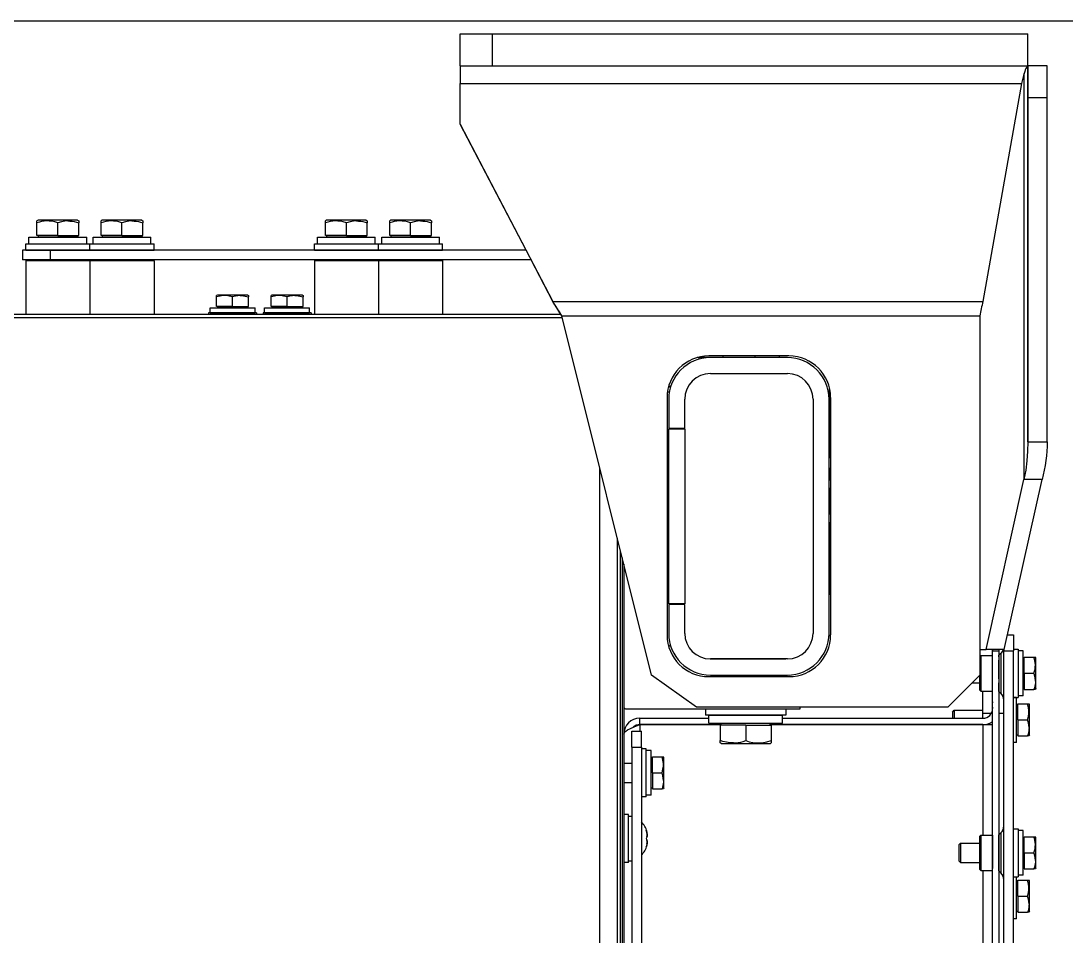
# Model space of a CAD drawing. Extents: x 39751 to 116307, y -36149 to -14965.
# Drawn here: x 58185.5 to 58511.4, y -20685.4 to -20400 of the extents above; entities that cross this region are included whole.
import ezdxf

# ---------------------------------------------------------------- set-up
doc = ezdxf.new("R2010")
doc.units = 0
doc.header["$LTSCALE"] = 1500

# ---------------------------------------------------------------- blocks, each defined once
blk = doc.blocks.new('A$C39DA5095')
at = {"color": 7, "ltscale": 0.25}
for p, q in [((1581, 600.41), (1591, 600.41)), ((1581, 590.41), (1581, 600.41)), ((1591, 590.41), (1591, 600.41)), ((1758, 590.41), (1758, 600.41)), ((1581, 590.41), (1591, 590.41)), ((1758, 580.41), (1758, 590.41)), ((1764, 580.41), (1764, 590.41))]:
    blk.add_line(p, q, dxfattribs=at)
at = {"color": 7}
for p, q in [((1581, 600.41), (1758, 600.41)), ((1591, 600.41), (1758, 600.41)), ((1591, 590.41), (1758, 590.41)), ((1758, 590.32), (1758, 473.13)), ((1756.79, 587.97), (1756.79, 461.39)), ((1581, 584.88), (1755.98, 584.88)), ((1755.98, 584.88), (1743.97, 516.88)), ((1758, 473.13), (1758, 580.41)), ((1764, 473.13), (1764, 580.41)), ((1581, 572.21), (1609.86, 516.88)), ((1601.5, 532.91), (1581, 572.21)), ((1445.5, 534.91), (1465.5, 534.91)), ((1465.5, 534.91), (1485.5, 534.91)), ((1535.5, 534.91), (1555.5, 534.91)), ((1555.5, 534.91), (1575.5, 534.91)), ((1445.5, 532.91), (1465.5, 532.91)), ((1601.5, 532.91), (1453.08, 532.91)), ((1465.5, 532.91), (1485.5, 532.91)), ((1535.5, 532.91), (1555.5, 532.91)), ((1555.5, 532.91), (1575.5, 532.91)), ((1603.06, 529.91), (1453.08, 529.91)), ((1609.86, 516.88), (1743.97, 516.88)), ((151.17, 511.91), (1612.83, 511.91)), ((151.59, 512.91), (1612.41, 512.91)), ((1612.71, 512.41), (1743, 512.41)), ((1640.63, 400.41), (1612.71, 512.41)), ((1743, 512.41), (1743, 400.41)), ((1683.5, 499.91), (1658.5, 499.91)), ((1683, 499.41), (1659, 499.41)), ((1659, 494.41), (1683, 494.41)), ((1696.08, 489.96), (1696.45, 464.86)), ((1696.08, 489.96), (1696.45, 464.86)), ((1645.5, 486.91), (1645.5, 412.91)), ((1691, 486.41), (1691, 413.41)), ((1696, 413.41), (1696, 486.41)), ((1696.5, 486.91), (1696.5, 412.91)), ((1646, 422.66), (1646, 477.16)), ((1651, 477.16), (1651, 422.66)), ((1624.5, 69.41), (1624.5, 465.11)), ((1744.99, 408.41), (1756.79, 461.39)), ((1750.63, 408.41), (1762.43, 461.39)), ((1696.37, 446.03), (1696, 425.41)), ((1696.37, 446.03), (1696, 425.51)), ((1630, 63.91), (1630, 443.06)), ((1631, 62.91), (1631, 439.04)), ((1631.51, 436.99), (1631.51, 64.91)), ((1632, 435.03), (1632, 390.41)), ((1632, 435.03), (1632, 64.91)), ((1747, 386.94), (1747, 408.41)), ((1747, 121.94), (1747, 407.94)), ((1749, 407.94), (1749, 121.94)), ((1750.5, 121.94), (1750.5, 407.94)), ((1753.5, 121.94), (1753.5, 407.94)), ((1658.98, 405.41), (1682.51, 405.41)), ((1683, 405.41), (1659, 405.41)), ((1658.5, 399.91), (1683.5, 399.91)), ((1659, 400.41), (1683, 400.41)), ((1632.5, 389.91), (1687, 389.91)), ((1733, 390.41), (1654.63, 390.41)), ((1682.5, 387.91), (1657.5, 387.91)), ((1637, 386.94), (1658.5, 386.94)), ((1637, 384.94), (1662.4, 384.94)), ((1662.4, 384.94), (1637, 384.94)), ((1677.6, 384.94), (1744, 384.94)), ((1744, 384.94), (1677.6, 384.94)), ((1681.5, 386.94), (1744, 386.94)), ((1744, 384.94), (1744, 350.47)), ((1634.5, 377.91), (1634.5, 157.91)), ((1637.5, 377.91), (1637.5, 157.91)), ((1744, 339.42), (1744, 270.47))]:
    blk.add_line(p, q, dxfattribs=at)
at = {"color": 7, "ltscale": 0.13806}
blk.add_line((1581, 590.41), (1581, 584.88), dxfattribs=at)
at = {"color": 7, "ltscale": 0.002219}
blk.add_line((1758, 590.41), (1758, 590.32), dxfattribs=at)
at = {"color": 7, "ltscale": 0.15}
for p, q in [((1764, 590.41), (1758, 590.41)), ((1764, 580.41), (1758, 580.41)), ((1758, 473.13), (1764, 473.13))]:
    blk.add_line(p, q, dxfattribs=at)
at = {"color": 7, "ltscale": 0.316754}
blk.add_line((1581, 572.21), (1581, 584.88), dxfattribs=at)
at = {"color": 7, "ltscale": 0.009365}
for p, q in [((1449.32, 542.21), (1449, 542.02)), ((1449.32, 542.21), (1449, 542.02)), ((1461.68, 542.21), (1462, 542.02)), ((1461.68, 542.21), (1462, 542.02)), ((1469.32, 542.21), (1469, 542.02)), ((1469.32, 542.21), (1469, 542.02)), ((1481.68, 542.21), (1482, 542.02)), ((1481.68, 542.21), (1482, 542.02)), ((1539.32, 542.21), (1539, 542.02)), ((1539.32, 542.21), (1539, 542.02)), ((1551.68, 542.21), (1552, 542.02)), ((1551.68, 542.21), (1552, 542.02)), ((1559.32, 542.21), (1559, 542.02)), ((1559.32, 542.21), (1559, 542.02)), ((1571.68, 542.21), (1572, 542.02)), ((1571.68, 542.21), (1572, 542.02))]:
    blk.add_line(p, q, dxfattribs=at)
at = {"color": 7, "ltscale": 0.014513}
for p, q in [((1449, 541.44), (1449, 542.02)), ((1462, 542.02), (1462, 541.44)), ((1469, 541.44), (1469, 542.02)), ((1482, 542.02), (1482, 541.44)), ((1539, 541.44), (1539, 542.02)), ((1552, 542.02), (1552, 541.44)), ((1559, 541.44), (1559, 542.02)), ((1572, 542.02), (1572, 541.44))]:
    blk.add_line(p, q, dxfattribs=at)
at = {"color": 7, "ltscale": 0.100046}
for p, q in [((1449, 537.44), (1449, 541.44)), ((1455.5, 537.44), (1455.5, 541.44)), ((1462, 537.44), (1462, 541.44)), ((1469, 537.44), (1469, 541.44)), ((1475.5, 537.44), (1475.5, 541.44)), ((1482, 537.44), (1482, 541.44)), ((1539, 537.44), (1539, 541.44)), ((1545.5, 537.44), (1545.5, 541.44)), ((1552, 537.44), (1552, 541.44)), ((1559, 537.44), (1559, 541.44)), ((1565.5, 537.44), (1565.5, 541.44)), ((1572, 537.44), (1572, 541.44))]:
    blk.add_line(p, q, dxfattribs=at)
at = {"color": 7, "ltscale": 0.228418}
for p, q in [((1458.46, 542.21), (1449.32, 542.21)), ((1478.46, 542.21), (1469.32, 542.21)), ((1548.46, 542.21), (1539.32, 542.21)), ((1568.46, 542.21), (1559.32, 542.21)), ((1458.46, 536.91), (1449.32, 536.91)), ((1478.46, 536.91), (1469.32, 536.91)), ((1548.46, 536.91), (1539.32, 536.91)), ((1568.46, 536.91), (1559.32, 536.91))]:
    blk.add_line(p, q, dxfattribs=at)
at = {"color": 7, "ltscale": 0.080371}
for p, q in [((1461.68, 542.21), (1458.46, 542.21)), ((1481.68, 542.21), (1478.46, 542.21)), ((1551.68, 542.21), (1548.46, 542.21)), ((1571.68, 542.21), (1568.46, 542.21)), ((1461.68, 536.91), (1458.46, 536.91)), ((1481.68, 536.91), (1478.46, 536.91)), ((1551.68, 536.91), (1548.46, 536.91)), ((1571.68, 536.91), (1568.46, 536.91))]:
    blk.add_line(p, q, dxfattribs=at)
at = {"color": 7, "ltscale": 0.05}
for p, q in [((1445.5, 532.91), (1445.5, 534.91)), ((1445.5, 532.91), (1445.5, 534.91)), ((1446.5, 534.91), (1446.5, 536.91)), ((1446.5, 534.91), (1446.5, 536.91)), ((1464.5, 534.91), (1464.5, 536.91)), ((1465.5, 532.91), (1465.5, 534.91)), ((1465.5, 532.91), (1465.5, 534.91)), ((1466.5, 534.91), (1466.5, 536.91)), ((1466.5, 534.91), (1466.5, 536.91)), ((1484.5, 534.91), (1484.5, 536.91)), ((1485.5, 532.91), (1485.5, 534.91)), ((1535.5, 532.91), (1535.5, 534.91)), ((1535.5, 532.91), (1535.5, 534.91)), ((1536.5, 534.91), (1536.5, 536.91)), ((1536.5, 534.91), (1536.5, 536.91)), ((1554.5, 534.91), (1554.5, 536.91)), ((1555.5, 532.91), (1555.5, 534.91)), ((1555.5, 532.91), (1555.5, 534.91)), ((1556.5, 534.91), (1556.5, 536.91)), ((1556.5, 534.91), (1556.5, 536.91)), ((1574.5, 534.91), (1574.5, 536.91)), ((1575.5, 532.91), (1575.5, 534.91)), ((1747, 407.94), (1749, 407.94)), ((1657.5, 389.91), (1657.5, 387.91)), ((1657.5, 389.91), (1657.5, 387.91)), ((1657.5, 389.91), (1657.5, 387.91)), ((1657.5, 389.91), (1657.5, 387.91)), ((1657.5, 389.91), (1657.5, 387.91)), ((1657.5, 389.91), (1657.5, 387.91)), ((1657.5, 389.91), (1657.5, 387.91)), ((1657.5, 389.91), (1657.5, 387.91)), ((1682.5, 389.91), (1682.5, 387.91)), ((1637, 384.94), (1637, 386.94))]:
    blk.add_line(p, q, dxfattribs=at)
at = {"color": 7, "ltscale": 0.225}
for p, q in [((1446.5, 536.91), (1455.5, 536.91)), ((1455.5, 536.91), (1464.5, 536.91)), ((1466.5, 536.91), (1475.5, 536.91)), ((1475.5, 536.91), (1484.5, 536.91)), ((1536.5, 536.91), (1545.5, 536.91)), ((1545.5, 536.91), (1554.5, 536.91)), ((1556.5, 536.91), (1565.5, 536.91)), ((1565.5, 536.91), (1574.5, 536.91)), ((1646, 486.41), (1646, 477.41)), ((1651, 477.41), (1651, 486.41)), ((1646, 422.41), (1646, 413.41)), ((1651, 413.41), (1651, 422.41))]:
    blk.add_line(p, q, dxfattribs=at)
at = {"color": 7, "ltscale": 0.1625}
for p, q in [((1455.5, 537.44), (1449, 537.44)), ((1455.5, 537.44), (1462, 537.44)), ((1475.5, 537.44), (1469, 537.44)), ((1475.5, 537.44), (1482, 537.44)), ((1545.5, 537.44), (1539, 537.44)), ((1545.5, 537.44), (1552, 537.44)), ((1565.5, 537.44), (1559, 537.44)), ((1565.5, 537.44), (1572, 537.44))]:
    blk.add_line(p, q, dxfattribs=at)
at = {"color": 7, "ltscale": 0.01325}
for p, q in [((1449.32, 537.44), (1449.32, 536.91)), ((1449.32, 537.44), (1449.32, 536.91)), ((1461.68, 537.44), (1461.68, 536.91)), ((1469.32, 537.44), (1469.32, 536.91)), ((1469.32, 537.44), (1469.32, 536.91)), ((1481.68, 537.44), (1481.68, 536.91)), ((1539.32, 537.44), (1539.32, 536.91)), ((1539.32, 537.44), (1539.32, 536.91)), ((1551.68, 537.44), (1551.68, 536.91)), ((1559.32, 537.44), (1559.32, 536.91)), ((1559.32, 537.44), (1559.32, 536.91)), ((1571.68, 537.44), (1571.68, 536.91))]:
    blk.add_line(p, q, dxfattribs=at)
at = {"color": 7, "ltscale": 0.214453}
for p, q in [((1453.08, 532.91), (1444.5, 532.91)), ((1453.08, 529.91), (1444.5, 529.91))]:
    blk.add_line(p, q, dxfattribs=at)
at = {"color": 7, "ltscale": 0.075}
for p, q in [((1444.5, 532.91), (1444.5, 529.91)), ((1453.08, 532.91), (1453.08, 529.91)), ((1750.5, 407.94), (1753.5, 407.94)), ((1634.5, 382.91), (1637.5, 382.91)), ((1634.5, 377.91), (1637.5, 377.91))]:
    blk.add_line(p, q, dxfattribs=at)
at = {"color": 7, "ltscale": 0.01062}
for p, q in [((1445.8, 529.91), (1445.5, 529.61)), ((1445.8, 529.91), (1445.5, 529.61)), ((1465.2, 529.91), (1465.5, 529.61)), ((1465.2, 529.91), (1465.5, 529.61)), ((1465.8, 529.91), (1465.5, 529.61)), ((1465.8, 529.91), (1465.5, 529.61)), ((1485.2, 529.91), (1485.5, 529.61)), ((1485.2, 529.91), (1485.5, 529.61)), ((1535.8, 529.91), (1535.5, 529.61)), ((1535.8, 529.91), (1535.5, 529.61)), ((1555.2, 529.91), (1555.5, 529.61)), ((1555.2, 529.91), (1555.5, 529.61)), ((1555.8, 529.91), (1555.5, 529.61)), ((1555.8, 529.91), (1555.5, 529.61)), ((1575.2, 529.91), (1575.5, 529.61)), ((1575.2, 529.91), (1575.5, 529.61))]:
    blk.add_line(p, q, dxfattribs=at)
at = {"color": 7, "ltscale": 0.417536}
for p, q in [((1445.5, 529.61), (1445.5, 512.9)), ((1535.5, 529.61), (1535.5, 512.9))]:
    blk.add_line(p, q, dxfattribs=at)
at = {"color": 7, "ltscale": 0.369873}
for p, q in [((1460.3, 529.61), (1445.5, 529.61)), ((1480.3, 529.61), (1465.5, 529.61)), ((1550.3, 529.61), (1535.5, 529.61)), ((1570.3, 529.61), (1555.5, 529.61))]:
    blk.add_line(p, q, dxfattribs=at)
at = {"color": 7, "ltscale": 0.417502}
for p, q in [((1445.5, 529.61), (1445.5, 512.91)), ((1465.5, 529.61), (1465.5, 512.91)), ((1465.5, 529.61), (1465.5, 512.91)), ((1485.5, 529.61), (1485.5, 512.91)), ((1535.5, 529.61), (1535.5, 512.91)), ((1555.5, 529.61), (1555.5, 512.91)), ((1555.5, 529.61), (1555.5, 512.91)), ((1575.5, 529.61), (1575.5, 512.91))]:
    blk.add_line(p, q, dxfattribs=at)
at = {"color": 7, "ltscale": 0.130127}
for p, q in [((1465.5, 529.61), (1460.3, 529.61)), ((1485.5, 529.61), (1480.3, 529.61)), ((1555.5, 529.61), (1550.3, 529.61)), ((1575.5, 529.61), (1570.3, 529.61))]:
    blk.add_line(p, q, dxfattribs=at)
at = {"color": 7, "ltscale": 0.36717}
blk.add_line((1609.86, 516.88), (1603.06, 529.91), dxfattribs=at)
at = {"color": 7, "ltscale": 0.007217}
for p, q in [((1505.25, 518.91), (1505, 518.76)), ((1514.75, 518.91), (1515, 518.76)), ((1522.25, 518.91), (1522, 518.76)), ((1531.75, 518.91), (1532, 518.76))]:
    blk.add_line(p, q, dxfattribs=at)
at = {"color": 7, "ltscale": 0.011164}
for p, q in [((1505, 518.31), (1505, 518.76)), ((1515, 518.76), (1515, 518.31)), ((1522, 518.31), (1522, 518.76)), ((1532, 518.76), (1532, 518.31))]:
    blk.add_line(p, q, dxfattribs=at)
at = {"color": 7, "ltscale": 0.075227}
for p, q in [((1505, 515.31), (1505, 518.31)), ((1510, 515.31), (1510, 518.31)), ((1515, 515.31), (1515, 518.31)), ((1522, 515.31), (1522, 518.31)), ((1527, 515.31), (1527, 518.31)), ((1532, 515.31), (1532, 518.31))]:
    blk.add_line(p, q, dxfattribs=at)
at = {"color": 7, "ltscale": 0.175684}
for p, q in [((1512.28, 518.91), (1505.25, 518.91)), ((1529.28, 518.91), (1522.25, 518.91)), ((1512.28, 514.91), (1505.25, 514.91)), ((1529.28, 514.91), (1522.25, 514.91))]:
    blk.add_line(p, q, dxfattribs=at)
at = {"color": 7, "ltscale": 0.061816}
for p, q in [((1514.75, 518.91), (1512.28, 518.91)), ((1531.75, 518.91), (1529.28, 518.91)), ((1512.28, 514.91), (1514.75, 514.91)), ((1529.28, 514.91), (1531.75, 514.91))]:
    blk.add_line(p, q, dxfattribs=at)
at = {"color": 7, "ltscale": 0.125}
for p, q in [((1510, 515.31), (1505, 515.31)), ((1510, 515.31), (1515, 515.31)), ((1527, 515.31), (1522, 515.31)), ((1527, 515.31), (1532, 515.31)), ((1646, 477.41), (1651, 477.41)), ((1646, 477.16), (1651, 477.16)), ((1651, 422.66), (1646, 422.66)), ((1651, 422.41), (1646, 422.41)), ((1753.5, 412.94), (1753.5, 407.94)), ((1756.9, 400.94), (1756.9, 405.94)), ((1756.9, 400.94), (1756.9, 395.94)), ((1754.9, 386.41), (1754.9, 391.41)), ((1754.9, 386.41), (1754.9, 381.41)), ((1634.5, 377.91), (1634.5, 382.91)), ((1637.5, 377.91), (1637.5, 382.91)), ((1640.9, 369.91), (1640.9, 374.91)), ((1640.9, 369.91), (1640.9, 364.91)), ((1756.9, 344.94), (1756.9, 349.94)), ((1756.9, 344.94), (1756.9, 339.94)), ((1754.9, 331.41), (1754.9, 336.41)), ((1754.9, 331.41), (1754.9, 326.41))]:
    blk.add_line(p, q, dxfattribs=at)
at = {"color": 7, "ltscale": 0.01}
for p, q in [((1505.25, 515.31), (1505.25, 514.91)), ((1514.75, 515.31), (1514.75, 514.91)), ((1522.25, 515.31), (1522.25, 514.91)), ((1531.75, 515.31), (1531.75, 514.91))]:
    blk.add_line(p, q, dxfattribs=at)
at = {"color": 7, "ltscale": 0.012527}
for p, q in [((1502.5, 513.41), (1502.5, 512.9)), ((1517.5, 513.41), (1517.5, 512.9))]:
    blk.add_line(p, q, dxfattribs=at)
at = {"color": 7, "ltscale": 0.375}
for p, q in [((1517.5, 513.41), (1502.5, 513.41)), ((1534.5, 513.41), (1519.5, 513.41)), ((1755, 408.44), (1755, 393.44)), ((1639, 362.41), (1639, 377.41)), ((1633.5, 341.91), (1633.5, 356.91)), ((1755, 352.44), (1755, 337.44))]:
    blk.add_line(p, q, dxfattribs=at)
at = {"color": 7, "ltscale": 0.175}
for p, q in [((1503, 514.91), (1510, 514.91)), ((1503, 513.41), (1510, 513.41)), ((1510, 514.91), (1517, 514.91)), ((1510, 513.41), (1517, 513.41)), ((1520, 514.91), (1527, 514.91)), ((1520, 513.41), (1527, 513.41)), ((1527, 514.91), (1534, 514.91)), ((1527, 513.41), (1534, 513.41)), ((1756.5, 400.94), (1756.5, 407.94)), ((1756.5, 393.94), (1756.5, 400.94)), ((1754.5, 386.41), (1754.5, 393.41)), ((1754.5, 379.41), (1754.5, 386.41)), ((1640.5, 369.91), (1640.5, 376.91)), ((1640.5, 362.91), (1640.5, 369.91)), ((1756.5, 344.94), (1756.5, 351.94)), ((1756.5, 337.94), (1756.5, 344.94)), ((1754.5, 324.41), (1754.5, 331.41))]:
    blk.add_line(p, q, dxfattribs=at)
at = {"color": 7, "ltscale": 0.0375}
for p, q in [((1503, 513.41), (1503, 514.91)), ((1517, 513.41), (1517, 514.91)), ((1520, 513.41), (1520, 514.91)), ((1534, 513.41), (1534, 514.91)), ((1753.5, 408.44), (1755, 408.44)), ((1753.5, 408.44), (1755, 408.44)), ((1756.5, 407.94), (1755, 407.94)), ((1756.5, 407.94), (1755, 407.94)), ((1753.5, 393.44), (1755, 393.44)), ((1756.5, 393.94), (1755, 393.94)), ((1750.5, 388.41), (1749, 388.41)), ((1639, 377.41), (1637.5, 377.41)), ((1639, 377.41), (1637.5, 377.41)), ((1639, 377.41), (1637.5, 377.41)), ((1639, 377.41), (1637.5, 377.41)), ((1640.5, 376.91), (1639, 376.91)), ((1640.5, 376.91), (1639, 376.91)), ((1640.5, 376.91), (1639, 376.91)), ((1640.5, 376.91), (1639, 376.91)), ((1639, 362.41), (1637.5, 362.41)), ((1640.5, 362.91), (1639, 362.91)), ((1633.5, 356.91), (1632, 356.91)), ((1753.5, 352.44), (1755, 352.44)), ((1753.5, 352.44), (1755, 352.44)), ((1756.5, 351.94), (1755, 351.94)), ((1756.5, 351.94), (1755, 351.94)), ((1633.5, 341.91), (1632, 341.91)), ((1753.5, 337.44), (1755, 337.44)), ((1756.5, 337.94), (1755, 337.94))]:
    blk.add_line(p, q, dxfattribs=at)
at = {"color": 7, "ltscale": 0.012509}
for p, q in [((1519.5, 513.41), (1519.5, 512.91)), ((1534.5, 513.41), (1534.5, 512.91))]:
    blk.add_line(p, q, dxfattribs=at)
at = {"color": 7, "ltscale": 0.202051}
blk.add_line((1663, 499.41), (1654.92, 499.41), dxfattribs=at)
at = {"color": 7, "ltscale": 0.012012}
blk.add_line((1655.5, 498.93), (1655.5, 499.41), dxfattribs=at)
at = {"color": 7, "ltscale": 0.012009}
blk.add_line((1655.5, 498.93), (1655.5, 499.41), dxfattribs=at)
at = {"color": 7, "ltscale": 0.012505}
blk.add_line((1663, 499.41), (1663, 499.91), dxfattribs=at)
at = {"color": 7, "ltscale": 0.012504}
blk.add_line((1663, 499.41), (1663, 499.91), dxfattribs=at)
at = {"color": 7, "ltscale": 0.012503}
for p, q in [((1663, 499.41), (1663, 499.91)), ((1673, 499.41), (1673, 499.91))]:
    blk.add_line(p, q, dxfattribs=at)
at = {"color": 7, "ltscale": 0.01251}
blk.add_line((1680.5, 499.41), (1680.5, 499.91), dxfattribs=at)
at = {"color": 7, "ltscale": 0.012988}
for p, q in [((1646.5, 490.41), (1645.98, 490.41)), ((1646.5, 490.41), (1645.98, 490.41)), ((1646.5, 409.41), (1645.98, 409.41))]:
    blk.add_line(p, q, dxfattribs=at)
at = {"color": 7, "ltscale": 0.013037}
blk.add_line((1646.5, 490.41), (1645.98, 490.41), dxfattribs=at)
blk.add_line((1646.5, 490.41), (1645.98, 490.41), dxfattribs=at)
at = {"color": 7, "ltscale": 0.010332}
blk.add_line((1646.5, 489.99), (1646.5, 490.41), dxfattribs=at)
at = {"color": 7, "ltscale": 0.001773}
blk.add_line((1696.12, 490.02), (1696.08, 489.96), dxfattribs=at)
at = {"color": 7, "ltscale": 0.001775}
blk.add_line((1696.12, 490.02), (1696.08, 489.96), dxfattribs=at)
at = {"color": 7, "ltscale": 0.014355}
blk.add_line((1646.18, 488.58), (1645.61, 488.58), dxfattribs=at)
at = {"color": 7, "ltscale": 0.00625}
for p, q in [((1648.73, 477.16), (1648.73, 477.41)), ((1649.48, 477.16), (1649.48, 477.41)), ((1646.5, 422.41), (1646.5, 422.66)), ((1647.14, 422.4), (1647.14, 422.65))]:
    blk.add_line(p, q, dxfattribs=at)
at = {"color": 7, "ltscale": 0.0125}
for p, q in [((1646, 471.23), (1645.5, 471.23)), ((1645.5, 469.91), (1646, 469.91)), ((1645.5, 429.91), (1646, 429.91))]:
    blk.add_line(p, q, dxfattribs=at)
at = {"color": 7, "ltscale": 0.003339}
blk.add_line((1696.45, 464.86), (1696.5, 464.98), dxfattribs=at)
at = {"color": 7, "ltscale": 0.141016}
blk.add_line((1762.43, 461.39), (1756.79, 461.39), dxfattribs=at)
at = {"color": 7, "ltscale": 0.02806}
blk.add_line((1696.09, 457.34), (1696.5, 458.39), dxfattribs=at)
at = {"color": 7, "ltscale": 0.160173}
blk.add_line((1696.09, 457.34), (1696.09, 450.94), dxfattribs=at)
at = {"color": 7, "ltscale": 0.16018}
blk.add_line((1696.09, 457.34), (1696.09, 450.94), dxfattribs=at)
at = {"color": 7, "ltscale": 0.015945}
blk.add_line((1696.09, 450.94), (1696.5, 450.45), dxfattribs=at)
at = {"color": 7, "ltscale": 0.005184}
blk.add_line((1696.37, 446.03), (1696.5, 445.87), dxfattribs=at)
at = {"color": 7, "ltscale": 0.012767}
blk.add_line((1695.99, 412.94), (1696.5, 412.89), dxfattribs=at)
at = {"color": 7, "ltscale": 0.01546}
blk.add_line((1696.49, 412.47), (1695.99, 412.82), dxfattribs=at)
at = {"color": 7, "ltscale": 0.046436}
blk.add_line((1751.64, 412.94), (1753.5, 412.94), dxfattribs=at)
at = {"color": 7, "ltscale": 0.01032}
blk.add_line((1646.5, 409.41), (1646.5, 409.82), dxfattribs=at)
at = {"color": 7, "ltscale": 0.049854}
blk.add_line((1743, 408.41), (1744.99, 408.41), dxfattribs=at)
at = {"color": 7, "ltscale": 0.140967}
blk.add_line((1750.63, 408.41), (1744.99, 408.41), dxfattribs=at)
at = {"color": 7, "ltscale": 0.01157}
for p, q in [((1747, 408.41), (1747, 407.94)), ((1749, 408.41), (1749, 407.94)), ((1750.5, 408.41), (1750.5, 407.94))]:
    blk.add_line(p, q, dxfattribs=at)
at = {"color": 7, "ltscale": 0.011589}
blk.add_line((1743, 406.14), (1743.33, 406.47), dxfattribs=at)
at = {"color": 7, "ltscale": 0.011591}
blk.add_line((1743, 406.14), (1743.33, 406.47), dxfattribs=at)
at = {"color": 7, "ltscale": 0.091797}
for p, q in [((1743.33, 406.47), (1747, 406.47)), ((1743.33, 406.47), (1747, 406.47)), ((1743.33, 395.42), (1747, 395.42)), ((1743.33, 350.47), (1747, 350.47)), ((1743.33, 339.42), (1747, 339.42))]:
    blk.add_line(p, q, dxfattribs=at)
at = {"color": 7, "ltscale": 0.259341}
for p, q in [((1743.33, 406.47), (1743.33, 396.09)), ((1743.33, 350.47), (1743.33, 340.09)), ((1747, 350.47), (1747, 340.09))]:
    blk.add_line(p, q, dxfattribs=at)
at = {"color": 7, "ltscale": 0.021961}
blk.add_line((1749, 406.56), (1749.62, 407.19), dxfattribs=at)
at = {"color": 7, "ltscale": 0.021963}
for p, q in [((1749, 406.56), (1749.62, 407.19)), ((1749, 350.56), (1749.62, 351.19))]:
    blk.add_line(p, q, dxfattribs=at)
at = {"color": 7, "ltscale": 0.010956}
blk.add_line((1749, 406.13), (1749, 406.56), dxfattribs=at)
at = {"color": 7, "ltscale": 0.001905}
blk.add_line((1749, 406.56), (1749, 406.49), dxfattribs=at)
at = {"color": 7, "ltscale": 0.063279}
blk.add_line((1749, 402.53), (1749, 405.06), dxfattribs=at)
at = {"color": 7, "ltscale": 0.010337}
blk.add_line((1749, 404.32), (1749, 404.73), dxfattribs=at)
at = {"color": 7, "ltscale": 0.112128}
for p, q in [((1749.62, 407.19), (1749.62, 402.7)), ((1749.62, 351.19), (1749.62, 346.7))]:
    blk.add_line(p, q, dxfattribs=at)
at = {"color": 7, "ltscale": 0.01001}
for p, q in [((1756.9, 405.69), (1756.5, 405.69)), ((1756.9, 405.69), (1756.5, 405.69)), ((1756.9, 396.19), (1756.5, 396.19)), ((1754.9, 391.16), (1754.5, 391.16)), ((1754.9, 391.16), (1754.5, 391.16)), ((1754.9, 391.16), (1754.5, 391.16)), ((1754.9, 391.16), (1754.5, 391.16)), ((1754.9, 391.16), (1754.5, 391.16)), ((1754.9, 381.66), (1754.5, 381.66)), ((1640.9, 374.66), (1640.5, 374.66)), ((1640.9, 374.66), (1640.5, 374.66)), ((1640.9, 374.66), (1640.5, 374.66)), ((1640.9, 374.66), (1640.5, 374.66)), ((1640.9, 365.16), (1640.5, 365.16)), ((1756.9, 349.69), (1756.5, 349.69)), ((1756.9, 349.69), (1756.5, 349.69)), ((1756.9, 340.19), (1756.5, 340.19)), ((1754.9, 336.16), (1754.5, 336.16)), ((1754.9, 336.16), (1754.5, 336.16)), ((1754.9, 326.66), (1754.5, 326.66))]:
    blk.add_line(p, q, dxfattribs=at)
at = {"color": 7, "ltscale": 0.075195}
for p, q in [((1756.9, 405.94), (1759.91, 405.94)), ((1756.9, 400.94), (1759.91, 400.94)), ((1756.9, 395.94), (1759.91, 395.94)), ((1754.9, 391.41), (1757.91, 391.41)), ((1754.9, 386.41), (1757.91, 386.41)), ((1754.9, 381.41), (1757.91, 381.41)), ((1640.9, 374.91), (1643.91, 374.91)), ((1640.9, 369.91), (1643.91, 369.91)), ((1640.9, 364.91), (1643.91, 364.91)), ((1756.9, 349.94), (1759.91, 349.94)), ((1756.9, 344.94), (1759.91, 344.94)), ((1756.9, 339.94), (1759.91, 339.94)), ((1754.9, 336.41), (1757.91, 336.41)), ((1754.9, 331.41), (1757.91, 331.41)), ((1754.9, 326.41), (1757.91, 326.41))]:
    blk.add_line(p, q, dxfattribs=at)
at = {"color": 7, "ltscale": 0.011182}
for p, q in [((1759.91, 405.94), (1760.36, 405.94)), ((1760.36, 395.94), (1759.91, 395.94)), ((1757.91, 391.41), (1758.36, 391.41)), ((1758.36, 381.41), (1757.91, 381.41)), ((1643.91, 374.91), (1644.36, 374.91)), ((1644.36, 364.91), (1643.91, 364.91)), ((1759.91, 349.94), (1760.36, 349.94)), ((1760.36, 339.94), (1759.91, 339.94)), ((1757.91, 336.41), (1758.36, 336.41)), ((1758.36, 326.41), (1757.91, 326.41))]:
    blk.add_line(p, q, dxfattribs=at)
at = {"color": 7, "ltscale": 0.007219}
for p, q in [((1760.5, 405.69), (1760.36, 405.94)), ((1760.5, 396.19), (1760.36, 395.94)), ((1758.5, 391.16), (1758.36, 391.41)), ((1758.5, 381.66), (1758.36, 381.41)), ((1644.5, 374.66), (1644.36, 374.91)), ((1644.5, 365.16), (1644.36, 364.91)), ((1760.5, 349.69), (1760.36, 349.94)), ((1760.5, 340.19), (1760.36, 339.94)), ((1758.5, 336.16), (1758.36, 336.41)), ((1758.5, 326.66), (1758.36, 326.41))]:
    blk.add_line(p, q, dxfattribs=at)
at = {"color": 7, "ltscale": 0.175682}
for p, q in [((1760.5, 398.67), (1760.5, 405.69)), ((1758.5, 384.13), (1758.5, 391.16)), ((1644.5, 367.63), (1644.5, 374.66)), ((1760.5, 342.67), (1760.5, 349.69)), ((1758.5, 329.13), (1758.5, 336.16))]:
    blk.add_line(p, q, dxfattribs=at)
at = {"color": 7, "ltscale": 0.083128}
blk.add_line((1749, 399.2), (1749, 402.53), dxfattribs=at)
at = {"color": 7, "ltscale": 0.047221}
for p, q in [((1749.62, 402.7), (1749.62, 400.81)), ((1749.62, 346.7), (1749.62, 344.81))]:
    blk.add_line(p, q, dxfattribs=at)
at = {"color": 7, "ltscale": 0.430116}
blk.add_line((1654.63, 390.41), (1640.63, 400.41), dxfattribs=at)
at = {"color": 7, "ltscale": 0.000537109}
for p, q in [((1658.5, 399.91), (1658.48, 399.91)), ((1683.52, 399.91), (1683.5, 399.91))]:
    blk.add_line(p, q, dxfattribs=at)
at = {"color": 7, "ltscale": 0.012497}
for p, q in [((1665, 400.41), (1665, 399.91)), ((1665, 400.41), (1665, 399.91)), ((1665, 400.41), (1665, 399.91)), ((1665, 400.41), (1665, 399.91)), ((1665, 400.4), (1665, 399.9)), ((1665, 400.4), (1665, 399.9)), ((1665, 400.4), (1665, 399.9)), ((1665, 400.4), (1665, 399.9)), ((1675, 400.41), (1675, 399.91)), ((1687, 389.91), (1687, 390.41))]:
    blk.add_line(p, q, dxfattribs=at)
at = {"color": 7, "ltscale": 0.353553}
blk.add_line((1743, 400.41), (1733, 390.41), dxfattribs=at)
at = {"color": 7, "ltscale": 0.05957}
blk.add_line((1740.54, 397.94), (1742.92, 397.94), dxfattribs=at)
at = {"color": 7, "ltscale": 0.096842}
blk.add_line((1742.92, 400.33), (1742.92, 396.45), dxfattribs=at)
at = {"color": 7, "ltscale": 0.065124}
blk.add_line((1749, 395.32), (1749, 397.93), dxfattribs=at)
at = {"color": 7, "ltscale": 0.152783}
for p, q in [((1749.62, 400.81), (1749.62, 394.7)), ((1749.62, 344.81), (1749.62, 338.7))]:
    blk.add_line(p, q, dxfattribs=at)
at = {"color": 7, "ltscale": 0.061818}
for p, q in [((1760.5, 396.19), (1760.5, 398.67)), ((1758.5, 381.66), (1758.5, 384.13)), ((1644.5, 365.16), (1644.5, 367.63)), ((1760.5, 340.19), (1760.5, 342.67)), ((1758.5, 326.66), (1758.5, 329.13))]:
    blk.add_line(p, q, dxfattribs=at)
at = {"color": 7, "ltscale": 0.01566}
for p, q in [((1742.92, 396.45), (1742.92, 395.83)), ((1742.92, 340.45), (1742.92, 339.83))]:
    blk.add_line(p, q, dxfattribs=at)
at = {"color": 7, "ltscale": 0.014428}
for p, q in [((1742.92, 395.83), (1743.33, 395.42)), ((1742.92, 350.06), (1743.33, 350.47)), ((1742.92, 339.83), (1743.33, 339.42))]:
    blk.add_line(p, q, dxfattribs=at)
at = {"color": 7, "ltscale": 0.016909}
for p, q in [((1743.33, 396.09), (1743.33, 395.42)), ((1743.33, 340.09), (1743.33, 339.42)), ((1747, 339.42), (1747, 340.09))]:
    blk.add_line(p, q, dxfattribs=at)
at = {"color": 7, "ltscale": 0.175291}
blk.add_line((1744, 388.41), (1744, 395.42), dxfattribs=at)
at = {"color": 7, "ltscale": 0.009632}
blk.add_line((1749, 397.06), (1749, 396.67), dxfattribs=at)
at = {"color": 7, "ltscale": 0.02196}
for p, q in [((1749, 395.32), (1749.62, 394.7)), ((1749, 339.32), (1749.62, 338.7))]:
    blk.add_line(p, q, dxfattribs=at)
at = {"color": 7, "ltscale": 0.04301}
blk.add_line((1747, 390.31), (1747, 392.03), dxfattribs=at)
at = {"color": 7, "ltscale": 0.000304413}
blk.add_line((1747, 392.01), (1747, 392.03), dxfattribs=at)
at = {"color": 7, "ltscale": 0.007656}
blk.add_line((1747, 392.03), (1747, 391.72), dxfattribs=at)
at = {"color": 7, "ltscale": 0.025}
for p, q in [((1754.5, 393.41), (1753.5, 393.41)), ((1754.5, 393.41), (1753.5, 393.41)), ((1754.5, 393.41), (1753.5, 393.41)), ((1754.5, 393.41), (1753.5, 393.41)), ((1754.5, 393.41), (1753.5, 393.41)), ((1754.5, 379.41), (1753.5, 379.41)), ((1633.5, 356.41), (1634.5, 356.41)), ((1633.5, 342.41), (1634.5, 342.41)), ((1754.5, 324.41), (1753.5, 324.41))]:
    blk.add_line(p, q, dxfattribs=at)
at = {"color": 7, "ltscale": 0.024107}
blk.add_line((1658.5, 386.94), (1658.5, 387.91), dxfattribs=at)
at = {"color": 7, "ltscale": 0.024108}
blk.add_line((1658.5, 386.94), (1658.5, 387.91), dxfattribs=at)
at = {"color": 7, "ltscale": 0.2875}
for p, q in [((1658.5, 387.91), (1670, 387.91)), ((1670, 387.91), (1681.5, 387.91)), ((1658.5, 385.41), (1670, 385.41)), ((1670, 385.41), (1681.5, 385.41))]:
    blk.add_line(p, q, dxfattribs=at)
at = {"color": 7, "ltscale": 0.0625}
for p, q in [((1658.5, 385.41), (1658.5, 387.91)), ((1658.5, 385.41), (1658.5, 387.91)), ((1658.5, 385.41), (1658.5, 387.91)), ((1658.5, 385.41), (1658.5, 387.91)), ((1681.5, 385.41), (1681.5, 387.91)), ((1632, 372.91), (1634.5, 372.91)), ((1632, 372.91), (1634.5, 372.91)), ((1632, 372.91), (1634.5, 372.91)), ((1632, 372.91), (1634.5, 372.91)), ((1632, 366.91), (1634.5, 366.91))]:
    blk.add_line(p, q, dxfattribs=at)
at = {"color": 7, "ltscale": 0.02411}
blk.add_line((1658.5, 386.94), (1658.5, 387.91), dxfattribs=at)
at = {"color": 7, "ltscale": 0.024105}
blk.add_line((1658.5, 386.94), (1658.5, 387.91), dxfattribs=at)
at = {"color": 7, "ltscale": 0.019136}
for p, q in [((1734.5, 388.86), (1735.04, 389.41)), ((1734.5, 388.86), (1735.04, 389.41)), ((1734.5, 388.86), (1735.04, 389.41)), ((1734.5, 388.86), (1735.04, 389.41)), ((1734.5, 388.86), (1735.04, 389.41)), ((1736.5, 347.4), (1737.04, 347.94)), ((1736.5, 342.48), (1737.04, 341.94))]:
    blk.add_line(p, q, dxfattribs=at)
at = {"color": 7, "ltscale": 0.048044}
blk.add_line((1734.5, 388.86), (1734.5, 386.94), dxfattribs=at)
at = {"color": 7, "ltscale": 0.223975}
blk.add_line((1735.04, 389.41), (1744, 389.41), dxfattribs=at)
blk.add_line((1735.04, 389.41), (1744, 389.41), dxfattribs=at)
blk.add_line((1735.04, 389.41), (1744, 389.41), dxfattribs=at)
blk.add_line((1735.04, 389.41), (1744, 389.41), dxfattribs=at)
blk.add_line((1735.04, 389.41), (1744, 389.41), dxfattribs=at)
at = {"color": 7, "ltscale": 0.039043}
for p, q in [((1735.04, 389.41), (1735.04, 387.84)), ((1737.04, 347.94), (1737.04, 346.38)), ((1737.04, 343.5), (1737.04, 341.94))]:
    blk.add_line(p, q, dxfattribs=at)
at = {"color": 7, "ltscale": 0.036587}
blk.add_line((1744, 386.94), (1744, 388.41), dxfattribs=at)
at = {"color": 7, "ltscale": 0.064404}
blk.add_line((1746.58, 388.41), (1744, 388.41), dxfattribs=at)
at = {"color": 7, "ltscale": 0.005576}
blk.add_line((1747, 390.17), (1747, 390.39), dxfattribs=at)
at = {"color": 7, "ltscale": 0.010441}
blk.add_line((1747, 390.36), (1747, 389.94), dxfattribs=at)
at = {"color": 7, "ltscale": 0.002503}
blk.add_line((1747, 390.33), (1747, 390.23), dxfattribs=at)
at = {"color": 7, "ltscale": 0.050925}
blk.add_line((1637, 384.94), (1637, 382.91), dxfattribs=at)
at = {"color": 7, "ltscale": 0.120363}
for p, q in [((1662, 384.77), (1662, 379.95)), ((1670, 384.77), (1670, 379.95)), ((1678, 384.77), (1678, 379.95))]:
    blk.add_line(p, q, dxfattribs=at)
at = {"color": 7, "ltscale": 0.2}
for q in [(1662, 384.77), (1678, 384.77)]:
    blk.add_line((1670, 384.77), q, dxfattribs=at)
at = {"color": 7, "ltscale": 0.016}
for p, q in [((1662.4, 384.77), (1662.4, 385.41)), ((1662.4, 384.77), (1662.4, 385.41)), ((1662.4, 384.77), (1662.4, 385.41)), ((1662.4, 384.77), (1662.4, 385.41)), ((1677.6, 384.77), (1677.6, 385.41))]:
    blk.add_line(p, q, dxfattribs=at)
at = {"color": 7, "ltscale": 0.022538}
blk.add_line((1735.04, 387.84), (1735.04, 386.94), dxfattribs=at)
at = {"color": 7, "ltscale": 0.053027}
blk.add_line((1744, 384.94), (1746.12, 384.94), dxfattribs=at)
at = {"color": 7, "ltscale": 0.021973}
blk.add_line((1746.12, 384.94), (1747, 384.94), dxfattribs=at)
at = {"color": 7, "ltscale": 0.017863}
for p, q in [((1662, 379.24), (1662, 379.95)), ((1678, 379.95), (1678, 379.24))]:
    blk.add_line(p, q, dxfattribs=at)
at = {"color": 7, "ltscale": 0.011555}
for p, q in [((1662.4, 379.01), (1662, 379.24)), ((1677.6, 379.01), (1678, 379.24))]:
    blk.add_line(p, q, dxfattribs=at)
at = {"color": 7, "ltscale": 0.098877}
blk.add_line((1662.4, 379.01), (1666.36, 379.01), dxfattribs=at)
at = {"color": 7, "ltscale": 0.281104}
blk.add_line((1666.36, 379.01), (1677.6, 379.01), dxfattribs=at)
at = {"color": 7, "ltscale": 0.001996}
blk.add_line((1639.01, 351.94), (1638.97, 352), dxfattribs=at)
at = {"color": 7, "ltscale": 0.010581}
blk.add_line((1639.01, 351.94), (1639.27, 351.6), dxfattribs=at)
at = {"color": 7, "ltscale": 0.004199}
for p, q in [((1639.1, 351.6), (1639.27, 351.6)), ((1639.1, 347.21), (1639.27, 347.21))]:
    blk.add_line(p, q, dxfattribs=at)
at = {"color": 7, "ltscale": 0.24019}
blk.add_line((1742.92, 350.06), (1742.92, 340.45), dxfattribs=at)
at = {"color": 7, "ltscale": 0.021956}
blk.add_line((1749, 350.56), (1749.62, 351.19), dxfattribs=at)
at = {"color": 7, "ltscale": 0.100977}
blk.add_line((1749, 346.53), (1749, 350.56), dxfattribs=at)
at = {"color": 7, "ltscale": 0.090929}
blk.add_line((1736.5, 347.4), (1736.5, 343.76), dxfattribs=at)
at = {"color": 7, "ltscale": 0.146973}
for p, q in [((1737.04, 347.94), (1742.92, 347.94)), ((1737.04, 341.94), (1742.92, 341.94))]:
    blk.add_line(p, q, dxfattribs=at)
at = {"color": 7, "ltscale": 0.071914}
blk.add_line((1737.04, 346.38), (1737.04, 343.5), dxfattribs=at)
at = {"color": 7, "ltscale": 0.180103}
blk.add_line((1749, 339.32), (1749, 346.53), dxfattribs=at)
at = {"color": 7, "ltscale": 0.031995}
blk.add_line((1736.5, 343.76), (1736.5, 342.48), dxfattribs=at)
at = {"color": 7, "ltscale": 0.150914}
blk.add_line((1754.5, 331.41), (1754.5, 337.44), dxfattribs=at)
at = {"color": 7}
for points in [[(1758, 590.32), (1757.81, 590.15), (1757.61, 589.9), (1757.41, 589.55), (1757.21, 589.13), (1757.01, 588.62), (1756.63, 587.42), (1755.98, 584.88)], [(1455.5, 541.44), (1454.53, 541.72), (1453.65, 541.9), (1452.84, 542), (1452.05, 542.02), (1451.26, 541.96), (1450.42, 541.82), (1449.74, 541.66), (1449, 541.44)], [(1458.62, 542.02), (1457.66, 541.95), (1456.65, 541.77), (1455.5, 541.44)], [(1458.62, 542.02), (1459.29, 542), (1459.95, 541.93), (1460.64, 541.81), (1461.33, 541.64), (1462, 541.44)], [(1475.5, 541.44), (1474.53, 541.72), (1473.65, 541.9), (1472.84, 542), (1472.05, 542.02), (1471.26, 541.96), (1470.42, 541.82), (1469.74, 541.66), (1469, 541.44)], [(1478.62, 542.02), (1477.66, 541.95), (1476.65, 541.77), (1475.5, 541.44)], [(1478.62, 542.02), (1479.29, 542), (1479.95, 541.93), (1480.64, 541.81), (1481.33, 541.64), (1482, 541.44)], [(1545.5, 541.44), (1544.53, 541.72), (1543.65, 541.9), (1542.84, 542), (1542.05, 542.02), (1541.26, 541.96), (1540.42, 541.82), (1539.74, 541.66), (1539, 541.44)], [(1548.62, 542.02), (1547.66, 541.95), (1546.65, 541.77), (1545.5, 541.44)], [(1548.62, 542.02), (1549.29, 542), (1549.95, 541.93), (1550.64, 541.81), (1551.33, 541.64), (1552, 541.44)], [(1565.5, 541.44), (1564.53, 541.72), (1563.65, 541.9), (1562.84, 542), (1562.05, 542.02), (1561.26, 541.96), (1560.42, 541.82), (1559.74, 541.66), (1559, 541.44)], [(1568.62, 542.02), (1567.66, 541.95), (1566.65, 541.77), (1565.5, 541.44)], [(1568.62, 542.02), (1569.29, 542), (1569.95, 541.93), (1570.64, 541.81), (1571.33, 541.64), (1572, 541.44)], [(1510, 518.31), (1508.91, 518.61), (1507.96, 518.75), (1507.05, 518.75), (1506.09, 518.61), (1505, 518.31)], [(1512.4, 518.76), (1511.67, 518.71), (1510.89, 518.57), (1510, 518.31)], [(1512.4, 518.76), (1512.92, 518.75), (1513.45, 518.69), (1514.48, 518.47), (1515, 518.31)], [(1527, 518.31), (1525.91, 518.61), (1524.96, 518.75), (1524.05, 518.75), (1523.09, 518.61), (1522, 518.31)], [(1529.4, 518.76), (1528.67, 518.71), (1527.89, 518.57), (1527, 518.31)], [(1529.4, 518.76), (1529.92, 518.75), (1530.45, 518.69), (1531.48, 518.47), (1532, 518.31)], [(1758, 473.13), (1757.92, 470.19), (1757.69, 467.25), (1757.32, 464.31), (1756.79, 461.39)], [(1759.91, 400.94), (1760.1, 401.6), (1760.25, 402.25), (1760.33, 402.9), (1760.36, 403.55), (1760.31, 404.19), (1760.21, 404.82), (1760.08, 405.38), (1759.91, 405.94)], [(1760.36, 398.54), (1760.27, 399.51), (1760.06, 400.47), (1759.91, 400.94)], [(1760.36, 398.54), (1760.34, 398.02), (1760.29, 397.5), (1760.07, 396.46), (1759.91, 395.94)], [(1757.91, 386.41), (1758.21, 387.5), (1758.34, 388.45), (1758.34, 389.36), (1758.21, 390.31), (1757.91, 391.41)], [(1632, 381.96), (1632.06, 382.24), (1632.27, 382.58), (1632.65, 382.93), (1633.17, 383.28), (1634.08, 383.75), (1635.2, 384.24), (1637, 384.94)], [(1758.36, 384.01), (1758.3, 384.74), (1758.16, 385.52), (1757.91, 386.41)], [(1758.36, 384.01), (1758.34, 383.48), (1758.29, 382.96), (1758.07, 381.92), (1757.91, 381.41)], [(1666.16, 379.24), (1665.08, 379.28), (1664, 379.42), (1662.93, 379.67), (1662, 379.95)], [(1666.16, 379.24), (1666.93, 379.28), (1667.7, 379.37), (1668.47, 379.52), (1669.24, 379.72), (1670, 379.95)], [(1670, 379.95), (1671.11, 379.62), (1672.24, 379.38), (1673.37, 379.26), (1674.44, 379.25), (1675.51, 379.35), (1676.58, 379.55), (1678, 379.95)], [(1643.91, 369.91), (1644.21, 371), (1644.34, 371.95), (1644.34, 372.86), (1644.21, 373.81), (1643.91, 374.91)], [(1644.36, 367.51), (1644.3, 368.24), (1644.16, 369.02), (1643.91, 369.91)], [(1644.36, 367.51), (1644.34, 366.98), (1644.29, 366.46), (1644.07, 365.42), (1643.91, 364.91)], [(1638.97, 352), (1639.07, 351.69), (1639.2, 351.2), (1639.25, 350.81), (1639.25, 350.18), (1639.19, 349.86), (1639.1, 349.64), (1638.97, 349.41)], [(1638.97, 349.41), (1639.07, 349.24), (1639.19, 348.94), (1639.25, 348.64), (1639.27, 348.35)], [(1639.27, 350.46), (1639.26, 350.78), (1639.21, 351.15), (1639.11, 351.56)], [(1639.22, 347.71), (1639.26, 348.15), (1639.26, 348.53), (1639.21, 348.85)], [(1759.91, 344.94), (1760.1, 345.6), (1760.25, 346.25), (1760.33, 346.9), (1760.36, 347.55), (1760.31, 348.19), (1760.21, 348.82), (1760.08, 349.38), (1759.91, 349.94)], [(1639.27, 348.35), (1639.25, 347.95), (1639.16, 347.46), (1638.97, 346.81)], [(1760.36, 342.54), (1760.27, 343.51), (1760.06, 344.47), (1759.91, 344.94)], [(1760.36, 342.54), (1760.34, 342.02), (1760.29, 341.5), (1760.07, 340.46), (1759.91, 339.94)], [(1757.91, 331.41), (1758.21, 332.5), (1758.34, 333.45), (1758.34, 334.36), (1758.21, 335.31), (1757.91, 336.41)], [(1758.36, 329.01), (1758.3, 329.74), (1758.16, 330.52), (1757.91, 331.41)], [(1758.36, 329.01), (1758.34, 328.48), (1758.29, 327.96), (1758.07, 326.92), (1757.91, 326.41)]]:
    blk.add_lwpolyline(points, dxfattribs=at)
for centre, radius, start, end in [((1523.19, 458.51), 104.49, 31.0478, 33.9597), ((1524.25, 459.2), 103.22, 31.3511, 33.9731), ((1943.9, 471.41), 205.04, 167.1861, 168.4661), ((1658.5, 486.91), 13, 90, 180), ((1659, 486.41), 13, 90, 180), ((1683, 486.41), 13, 360, 90), ((1683.5, 486.91), 13, 360, 90), ((1659, 486.41), 8, 90, 180), ((1683, 486.41), 8, 360, 90), ((1626.27, 469.2), 70.31, 352.614, 356.4655), ((1626.56, 469.18), 70.02, 352.6003, 356.4616), ((1681.31, 458.03), 14.79, 357.3444, 6.7177), ((1681.26, 458.03), 14.85, 357.3457, 6.6435), ((1687.93, 450.65), 8.16, 351.4391, 2.0329), ((1687.89, 450.65), 8.2, 351.482, 2.0239), ((1670.51, 443.54), 25.97, 5.489, 11.0611), ((1671.05, 443.61), 25.43, 5.4528, 11.127), ((1658.5, 412.91), 13, 180, 270), ((1659, 413.41), 13, 180, 270), ((1659, 413.41), 8, 180, 270), ((1683, 413.41), 8, 270, 360), ((1683, 413.41), 13, 270, 360), ((1683.5, 412.91), 13, 270, 360), ((1747.5, 409.31), 3, 315.0008, 342.5271), ((1747.5, 409.31), 3, 315.0008, 342.5271), ((1747.5, 392.58), 3, 0, 45), ((1747.5, 392.58), 3, 0, 45), ((1632.5, 390.41), 0.5, 180, 270), ((1744, 389.94), 3, 270, 360), ((1637, 381.94), 5, 90, 179.3303), ((1637, 381.94), 3, 90, 133.0757), ((1744, 389.94), 5, 270, 306.8702), ((1632.2, 349.41), 7.4, 17.2582, 44.2457), ((1747.5, 353.31), 3, 315, 0), ((1747.5, 353.31), 3, 315, 0), ((1637.97, 350.16), 1.25, 322.919, 339.3615), ((1636.84, 350.48), 2.42, 347.7831, 359.5967), ((1632.2, 349.41), 7.4, 315.7548, 342.7418), ((1619.7, 361.59), 24.29, 322.4983, 323.6838), ((1747.5, 336.58), 3, 0, 45), ((1747.5, 336.58), 3, 0, 45)]:
    blk.add_arc(centre, radius, start, end, dxfattribs=at)
at = {"color": 7, "extrusion": (0, 0, -1)}
blk.add_ellipse((1737.54, 467.13), major_axis=(10.31, 33.27), ratio=0.732556, start_param=1.170691, end_param=1.516647, dxfattribs=at)

msp = doc.modelspace()

# ---------------------------------------------------------------- linework, layer by layer
msp.add_line((45257.66, -20400.01), (67215.67, -20400.01))

# ---------------------------------------------------------------- block references
msp.add_blockref('A$C39DA5095', (56741.51, -21004.41))

doc.saveas('drawing.dxf')
